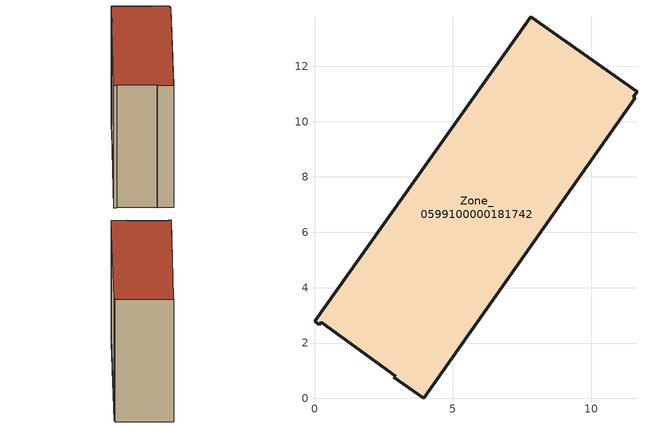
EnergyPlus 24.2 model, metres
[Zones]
Zone_0599100000181742
 floor ground (C_G): 2.93,0.8 0.24,2.75 0.17,2.66 0,2.78 7.66,13.56 7.82,13.79 11.65,11.09 11.52,10.9 11.59,10.86 3.94,0 2.87,0.76 z3.35
 wall outside (C_F): 7.66,13.56 0,2.78 0.17,2.66 0.24,2.75 2.93,0.8 2.87,0.76 3.94,0 11.59,10.86 11.52,10.9 11.65,11.09 7.82,13.79 7.66,13.56 z3.35:14.58
 roof outside (C_R): 2.87,0.76 3.94,0 11.59,10.86 11.52,10.9 11.65,11.09 7.82,13.79 7.66,13.56 0,2.78 0.17,2.66 0.24,2.75 2.93,0.8 z14.58
[BUILDING]
Pand.0599100000181742: North Axis=0; Terrain=City; Loads Convergence Tolerance Value=0.04; Temperature Convergence Tolerance Value=0.4; Solar Distribution=FullExterior; Maximum Number of Warmup Days=25; Minimum Number of Warmup Days=1
[Site:Location]
Rotterdam.The.Hague.AP_ZH_NLD Design_Conditions: Latitude=51.96; Longitude=4.45; Time Zone=1; Elevation=-4.5
[SITE:GROUNDTEMPERATURE:BUILDINGSURFACE]
18, 18, 18, 18, 18, 18, 18, 18, 18, 18, 18, 18
[MATERIAL] Thermal Absorptance=0.9; Solar Absorptance=0.7; Visible Absorptance=0.7
Name | Roughness | Thickness | Conductivity | Density | Specific Heat
G.TI.1992-2005 | MediumSmooth | 0.15 | 0.06 | 540 | 1210
F.TI.1992-2005 | Rough | 0.3 | 0.12 | 1920 | 840
R.TI.1992-2005 | MediumRough | 0.2 | 0.08 | 1500 | 1000
[CONSTRUCTION]
C_G: G.TI.1992-2005
C_F: F.TI.1992-2005
C_R: R.TI.1992-2005
[ZONE]
Zone_0599100000181742: Type=1; Multiplier=1; Ceiling Height=Autocalculate; Volume=Autocalculate; Floor Area=autocalculate; Part of Total Floor Area=Yes
[ZONEINFILTRATION:DESIGNFLOWRATE]
Infil_Zone_0599100000181742: Zone or ZoneList or Space or SpaceList=Zone_0599100000181742; Schedule=AlwaysOn; Design Flow Rate Calculation Method=Flow/Area; Flow Rate per Floor Area=0.0015; Constant Term Coefficient=1; Temperature Term Coefficient=0; Velocity Term Coefficient=0; Velocity Squared Term Coefficient=0
[HVACTEMPLATE:ZONE:IDEALLOADSAIRSYSTEM]
Zone_0599100000181742: Maximum Heating Supply Air Temperature=50; Minimum Cooling Supply Air Temperature=13; Maximum Heating Supply Air Humidity Ratio=0.0156; Minimum Cooling Supply Air Humidity Ratio=0.0077; Heating Limit=NoLimit; Cooling Limit=NoLimit; Dehumidification Control Type=ConstantSensibleHeatRatio; Cooling Sensible Heat Ratio=0.7; Dehumidification Setpoint=60; Humidification Control Type=None; Humidification Setpoint=30; Outdoor Air Method=None; Outdoor Air Flow Rate per Person=0.00944; Outdoor Air Flow Rate per Zone Floor Area=0; Outdoor Air Flow Rate per Zone=0; Demand Controlled Ventilation Type=None; Outdoor Air Economizer Type=NoEconomizer; Heat Recovery Type=None; Sensible Heat Recovery Effectiveness=0.7; Latent Heat Recovery Effectiveness=0.65
[ZONECONTROL:THERMOSTAT]
ThermostatControl_Zone_0599100000181742: Zone or ZoneList=Zone_0599100000181742; Control Type Schedule=DualSetpointControlType; Control 1=Thermostat_Zone_0599100000181742; Temperature Difference Between Cutout And Setpoint=0
[THERMOSTATSETPOINT:DUALSETPOINT]
Thermostat_Zone_0599100000181742: Heating Setpoint Temperature Schedule=HeatingSetpoint_Zone_0599100000181742; Cooling Setpoint Temperature Schedule=CoolingSetpoint_Zone_0599100000181742
[SCHEDULE:COMPACT]
HeatingSetpoint_Zone_0599100000181742: Through: 12/31, For: AllDays, Until: 24:00, 21
CoolingSetpoint_Zone_0599100000181742: Through: 12/31, For: AllDays, Until: 24:00, 24
DualSetpointControlType: Through: 12/31, For: AllDays, Until: 24:00, 4
AlwaysOn: Through: 12/31, For: AllDays, Until: 24:00, 1
